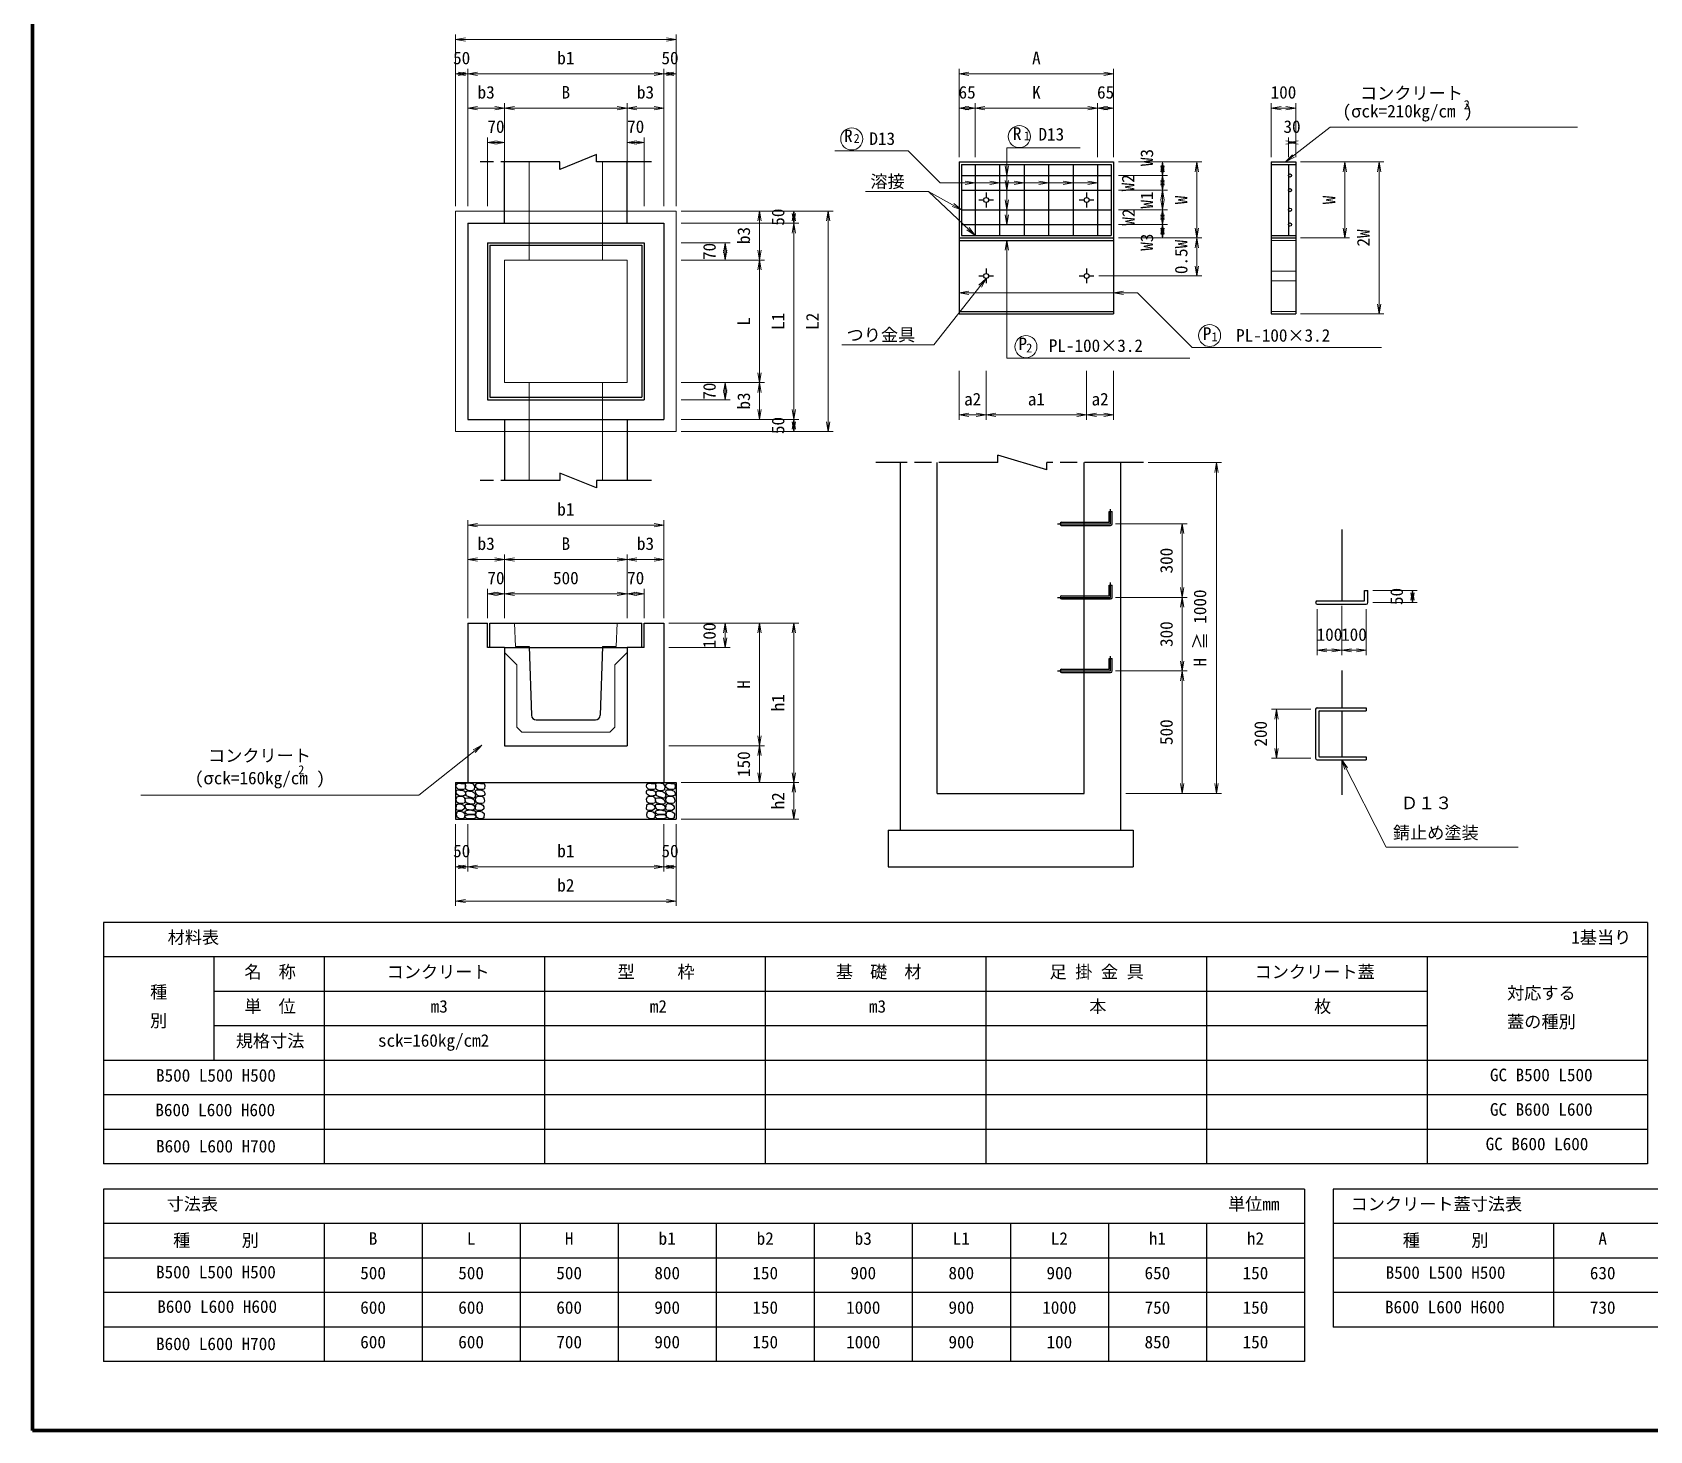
# Model space of a CAD drawing. Units: millimetres at full size, sheet at 1:20. Extents: x 400 to 16420, y 400 to 11480.
# Drawn here: x 400 to 6999, y 400 to 6105 of the extents above; entities that cross this region are included whole.
import ezdxf
from ezdxf.enums import TextEntityAlignment as Align

# ---------------------------------------------------------------- set-up
doc = ezdxf.new("R2010")
doc.units = ezdxf.units.MM
doc.header["$LTSCALE"] = 20
doc.linetypes.add('CHAIN', pattern=[18.5, 12, -1.5, 3.5, -1.5])
for name, color, linetype, lineweight in [('D-BMK', 2, 'CHAIN', 25), ('D-MTR-FRAM', 7, 'Continuous', 25), ('D-STR', 1, 'Continuous', 25), ('D-STR-DIM', 7, 'Continuous', 13), ('D-STR-HTXT', 7, 'Continuous', 13), ('D-TTL', 2, 'Continuous', 140)]:
    doc.layers.add(name, color=color, linetype=linetype, lineweight=lineweight)
doc.layers.add('D-MTR-TXT', color=7, linetype='Continuous')
doc.styles.add('ＭＳ ゴシック', font='')
doc.styles.get('ＭＳ ゴシック').set_extended_font_data('MS Gothic')

# ---------------------------------------------------------------- blocks, each defined once
blk = doc.blocks.new('open_arrow')
at = {"color": 0, "linetype": 'Continuous', "lineweight": -2}
blk.add_lwpolyline([(7.5, 1.25), (0, 0), (7.5, -1.25)], dxfattribs=at)

msp = doc.modelspace()

# ---------------------------------------------------------------- linework, layer by layer
at = {"layer": 'D-BMK'}
for p, q in [((2551.64, 5575.77), (2226.65, 5575.77)), ((2701.64, 5605.77), (2551.64, 5545.77)), ((2551.64, 5545.77), (2551.64, 5575.77)), ((2701.64, 5575.77), (2701.64, 5605.77)), ((2926.64, 5575.77), (2701.64, 5575.77)), ((4539.48, 4319.62), (4338.7, 4379.62)), ((4338.7, 4349.62), (4338.7, 4379.62)), ((2701.64, 4245.77), (2551.64, 4305.77)), ((2551.64, 4305.77), (2551.64, 4275.77)), ((4338.7, 4349.62), (3841.19, 4349.62)), ((4933.04, 4349.62), (4539.48, 4349.62)), ((4539.48, 4319.62), (4539.48, 4349.62)), ((2551.64, 4275.77), (2226.65, 4275.77)), ((2701.64, 4275.77), (2701.64, 4245.77)), ((2926.64, 4275.77), (2701.64, 4275.77))]:
    msp.add_line(p, q, dxfattribs=at)
at = {"layer": 'D-MTR-FRAM'}
for p, q in [((6990.14, 2473.67), (690.14, 2473.67)), ((690.14, 2473.67), (690.14, 1488.07)), ((6990.14, 2473.67), (6990.14, 1488.07)), ((6990.14, 2332.87), (690.14, 2332.87)), ((1590.14, 2332.87), (690.14, 2332.87)), ((1140.14, 2332.87), (1140.14, 1910.47)), ((1590.14, 2332.87), (1590.14, 1488.07)), ((2490.14, 2332.87), (2490.14, 1488.07)), ((3390.14, 2332.87), (3390.14, 1488.07)), ((4290.14, 2332.87), (4290.14, 1488.07)), ((5190.14, 2332.87), (5190.14, 1488.07)), ((6090.14, 2332.87), (6090.14, 1488.07)), ((6090.14, 2192.07), (1140.14, 2192.07)), ((6090.14, 2051.27), (1140.14, 2051.27)), ((6990.14, 1910.47), (690.14, 1910.47)), ((6990.14, 1769.67), (690.14, 1769.67)), ((6990.14, 1628.87), (690.14, 1628.87)), ((6990.14, 1488.07), (690.14, 1488.07)), ((5590.14, 1385.84), (690.14, 1385.84)), ((690.14, 1385.84), (690.14, 1245.04)), ((5590.14, 1385.84), (5590.14, 681.84)), ((9806.89, 1385.84), (5706.89, 1385.84)), ((5706.89, 1385.84), (5706.89, 1245.04)), ((1590.14, 1245.04), (690.14, 1245.04)), ((690.14, 1245.04), (690.14, 681.84)), ((5590.14, 1245.04), (1590.14, 1245.04)), ((5590.14, 1245.04), (1590.14, 1245.04)), ((1590.14, 1245.04), (1590.14, 681.84)), ((1990.14, 1245.04), (1990.14, 681.84)), ((2390.14, 1245.04), (2390.14, 681.84)), ((2790.14, 1245.04), (2790.14, 681.84)), ((3190.14, 1245.04), (3190.14, 681.84)), ((3590.14, 1245.04), (3590.14, 681.84)), ((3990.14, 1245.04), (3990.14, 681.84)), ((4390.14, 1245.04), (4390.14, 681.84)), ((4790.14, 1245.04), (4790.14, 681.84)), ((5190.14, 1245.04), (5190.14, 681.84)), ((6606.89, 1245.04), (5706.89, 1245.04)), ((5706.89, 1245.04), (5706.89, 822.64)), ((9806.89, 1245.04), (6606.89, 1245.04)), ((9806.89, 1245.04), (6606.89, 1245.04)), ((6606.89, 1245.04), (6606.89, 822.64)), ((5590.14, 1104.24), (690.14, 1104.24)), ((9806.89, 1104.24), (5706.89, 1104.24)), ((5590.14, 963.44), (690.14, 963.44)), ((9806.89, 963.44), (5706.89, 963.44)), ((5590.14, 822.64), (690.14, 822.64)), ((9806.89, 822.64), (5706.89, 822.64)), ((5590.14, 681.84), (690.14, 681.84))]:
    msp.add_line(p, q, dxfattribs=at)
at = {"layer": 'D-STR'}
for p, q in [((2326.64, 5325.77), (2326.64, 5575.77)), ((2826.64, 5325.77), (2826.64, 5575.77)), ((4181.32, 5575.77), (4811.32, 5575.77)), ((4181.32, 5575.77), (4181.32, 4955.77)), ((4191.32, 5565.77), (4801.32, 5565.77)), ((4191.32, 5565.77), (4191.32, 5275.77)), ((4246.32, 5565.77), (4246.32, 5275.77)), ((4346.32, 5565.77), (4346.32, 5275.77)), ((4446.32, 5565.77), (4446.32, 5275.77)), ((4446.32, 5565.77), (4446.32, 5275.77)), ((4546.32, 5565.77), (4546.32, 5275.77)), ((4646.32, 5565.77), (4646.32, 5275.77)), ((4746.32, 5565.77), (4746.32, 5275.77)), ((4801.32, 5565.77), (4801.32, 5275.77)), ((4811.32, 5575.77), (4811.32, 4955.77)), ((5454.48, 5575.77), (5454.48, 4955.77)), ((5454.48, 5575.77), (5554.48, 5575.77)), ((5454.48, 5565.77), (5554.48, 5565.77)), ((5524.48, 5565.77), (5524.48, 5275.77)), ((5554.48, 5575.77), (5554.48, 4955.77)), ((4191.32, 5520.77), (4801.32, 5520.77)), ((4191.32, 5460.77), (4801.32, 5460.77)), ((4261.32, 5420.77), (4281.32, 5420.77)), ((4291.32, 5450.77), (4291.32, 5430.77)), ((4301.32, 5420.77), (4321.32, 5420.77)), ((4671.32, 5420.77), (4691.32, 5420.77)), ((4701.32, 5450.77), (4701.32, 5430.77)), ((4711.32, 5420.77), (4731.32, 5420.77)), ((4191.32, 5380.77), (4801.32, 5380.77)), ((4291.32, 5410.77), (4291.32, 5390.77)), ((4701.32, 5410.77), (4701.32, 5390.77)), ((2176.64, 5325.77), (2176.64, 4525.77)), ((2176.64, 5325.77), (2976.64, 5325.77)), ((2976.64, 5325.77), (2976.64, 4525.77)), ((4191.32, 5320.77), (4801.32, 5320.77)), ((2256.64, 5245.77), (2256.64, 4605.77)), ((2256.64, 5245.77), (2896.64, 5245.77)), ((2266.64, 5235.77), (2266.64, 4615.77)), ((2266.64, 5235.77), (2886.64, 5235.77)), ((2886.64, 5235.77), (2886.64, 4615.77)), ((2896.64, 5245.77), (2896.64, 4605.77)), ((4181.32, 5265.77), (4811.32, 5265.77)), ((4181.32, 5255.77), (4811.32, 5255.77)), ((4191.32, 5275.77), (4801.32, 5275.77)), ((5454.48, 5275.77), (5554.48, 5275.77)), ((5454.48, 5265.77), (5554.48, 5265.77)), ((4261.32, 5110.77), (4281.32, 5110.77)), ((4291.32, 5140.77), (4291.32, 5120.77)), ((4291.32, 5100.77), (4291.32, 5080.77)), ((4301.32, 5110.77), (4321.32, 5110.77)), ((4671.32, 5110.77), (4691.32, 5110.77)), ((4701.32, 5140.77), (4701.32, 5120.77)), ((4701.32, 5100.77), (4701.32, 5080.77)), ((4711.32, 5110.77), (4731.32, 5110.77)), ((4181.32, 4965.77), (4811.32, 4965.77)), ((4181.32, 4955.77), (4811.32, 4955.77)), ((5454.48, 4955.77), (5554.48, 4955.77)), ((2256.64, 4605.77), (2896.64, 4605.77)), ((2266.64, 4615.77), (2886.64, 4615.77)), ((2176.64, 4525.77), (2976.64, 4525.77)), ((2326.64, 4525.77), (2326.64, 4275.77)), ((2826.64, 4525.77), (2826.64, 4275.77)), ((3941.19, 4349.62), (3941.19, 2849.62)), ((4091.19, 2999.62), (4091.19, 4349.62)), ((4691.19, 2999.62), (4691.19, 4349.62)), ((4841.19, 2849.62), (4841.19, 4349.62)), ((4799.44, 4099.62), (4799.44, 4159.62)), ((4582.94, 4099.62), (4799.44, 4099.62)), ((4599.44, 4106.12), (4792.94, 4106.12)), ((4599.44, 4093.12), (4799.44, 4093.12)), ((4792.94, 4106.12), (4792.94, 4149.62)), ((4792.94, 4149.62), (4805.94, 4149.62)), ((4805.94, 4099.62), (4805.94, 4149.62)), ((5742.07, 4076.35), (5742.07, 3784.75)), ((4792.94, 3849.62), (4805.94, 3849.62)), ((4792.94, 3806.12), (4792.94, 3849.62)), ((4799.44, 3799.62), (4799.44, 3859.62)), ((4805.94, 3799.62), (4805.94, 3849.62)), ((5835.57, 3784.75), (5835.57, 3828.25)), ((5835.57, 3828.25), (5848.57, 3828.25)), ((5848.57, 3778.25), (5848.57, 3828.25)), ((4582.94, 3799.62), (4799.44, 3799.62)), ((4599.44, 3806.12), (4792.94, 3806.12)), ((4599.44, 3793.12), (4799.44, 3793.12)), ((5642.07, 3784.75), (5835.57, 3784.75)), ((5642.07, 3771.75), (5842.07, 3771.75)), ((2176.64, 3694.38), (2176.64, 3044.38)), ((2176.64, 3694.38), (2256.64, 3694.38)), ((2256.64, 3594.38), (2256.64, 3694.38)), ((2266.64, 3694.38), (2886.64, 3694.38)), ((2266.64, 3594.38), (2266.64, 3694.38)), ((2886.64, 3594.38), (2886.64, 3694.38)), ((2896.64, 3594.38), (2896.64, 3694.38)), ((2896.64, 3694.38), (2976.64, 3694.38)), ((2976.64, 3694.38), (2976.64, 3044.38)), ((2326.64, 3594.38), (2256.64, 3594.38)), ((2326.64, 3594.38), (2326.64, 3194.38)), ((2326.64, 3594.38), (2826.64, 3594.38)), ((2426.64, 3599.38), (2436, 3318.72)), ((2726.64, 3599.38), (2717.29, 3318.72)), ((2826.64, 3594.38), (2826.64, 3194.38)), ((2896.64, 3594.38), (2826.64, 3594.38)), ((4582.94, 3499.62), (4799.44, 3499.62)), ((4599.44, 3506.12), (4792.94, 3506.12)), ((4792.94, 3549.62), (4805.94, 3549.62)), ((4792.94, 3506.12), (4792.94, 3549.62)), ((4799.44, 3499.62), (4799.44, 3559.62)), ((4805.94, 3499.62), (4805.94, 3549.62)), ((5742.07, 3501.56), (5742.07, 3349.52)), ((4599.44, 3493.12), (4799.44, 3493.12)), ((2455.99, 3299.38), (2697.3, 3299.38)), ((5635.57, 3343.02), (5635.57, 3143.02)), ((5642.07, 3349.52), (5842.07, 3349.52)), ((5648.57, 3333.52), (5648.57, 3152.52)), ((5651.57, 3336.52), (5842.07, 3336.52)), ((5742.07, 3336.52), (5742.07, 3149.52)), ((5842.07, 3349.52), (5842.07, 3336.52)), ((2326.64, 3194.38), (2826.64, 3194.38)), ((5642.07, 3136.52), (5842.07, 3136.52)), ((5651.57, 3149.52), (5842.07, 3149.52)), ((5742.07, 3136.52), (5742.07, 2993.96)), ((5842.07, 3149.52), (5842.07, 3136.52)), ((2126.64, 3044.38), (3026.64, 3044.38)), ((2126.64, 3044.38), (2126.64, 2894.38)), ((3026.64, 3044.38), (3026.64, 2894.38)), ((4091.19, 2999.62), (4691.19, 2999.62)), ((2126.64, 2894.38), (3026.64, 2894.38)), ((3891.19, 2849.62), (4891.19, 2849.62)), ((3891.19, 2849.62), (3891.19, 2699.62)), ((4891.19, 2849.62), (4891.19, 2699.62)), ((3891.19, 2699.62), (4891.19, 2699.62))]:
    msp.add_line(p, q, dxfattribs=at)
at = {"layer": 'D-STR', "lineweight": 13}
for p, q in [((2426.64, 5175.77), (2426.64, 5575.77)), ((2726.64, 5175.77), (2726.64, 5575.77)), ((2126.64, 5375.77), (2126.64, 4475.77)), ((2126.64, 5375.77), (3026.64, 5375.77)), ((3026.64, 5375.77), (3026.64, 4475.77)), ((5454.48, 5255.77), (5554.48, 5255.77)), ((2326.64, 5175.77), (2326.64, 4675.77)), ((2326.64, 5175.77), (2826.64, 5175.77)), ((2826.64, 5175.77), (2826.64, 4675.77)), ((5454.48, 5130.77), (5554.48, 5130.77)), ((5454.48, 5090.77), (5554.48, 5090.77)), ((5454.48, 4965.77), (5554.48, 4965.77)), ((2326.64, 4675.77), (2826.64, 4675.77)), ((2426.64, 4675.77), (2426.64, 4275.77)), ((2726.64, 4675.77), (2726.64, 4275.77)), ((2126.64, 4475.77), (3026.64, 4475.77)), ((2366.64, 3694.38), (2326.64, 3694.38)), ((2371.64, 3599.38), (2366.64, 3694.38)), ((2781.64, 3599.38), (2786.64, 3694.38)), ((2826.64, 3694.38), (2786.64, 3694.38)), ((2326.64, 3574.38), (2376.64, 3524.38)), ((2371.64, 3599.38), (2426.64, 3599.38)), ((2726.64, 3599.38), (2781.64, 3599.38)), ((2826.64, 3574.38), (2776.64, 3524.38)), ((2376.64, 3269.38), (2376.64, 3524.38)), ((2776.64, 3269.38), (2776.64, 3524.38)), ((2396.64, 3249.38), (2376.64, 3269.38)), ((2396.64, 3249.38), (2756.64, 3249.38)), ((2756.64, 3249.38), (2776.64, 3269.38))]:
    msp.add_line(p, q, dxfattribs=at)
at = {"layer": 'D-STR'}
for points in [[(2129.5, 3029.21), (2130.79, 3037.3), (2137.78, 3041.72), (2148.82, 3040.43), (2164.09, 3040.25), (2167.4, 3031.6), (2165.93, 3017.8), (2158.75, 3015.23), (2145.87, 3015.23), (2137.04, 3017.62), (2130.05, 3024.06)], [(2180.83, 3010.26), (2170.34, 3015.78), (2167.03, 3026.27), (2166.85, 3038.22), (2171.63, 3042.27), (2188.19, 3042.09), (2195.92, 3041.54), (2203.64, 3029.39), (2203.09, 3014.31), (2192.6, 3010.07)], [(2208.79, 3029.39), (2210.08, 3037.49), (2217.07, 3041.9), (2228.11, 3040.62), (2243.38, 3040.43), (2246.69, 3031.78), (2245.22, 3017.99), (2238.05, 3015.41), (2225.17, 3015.41), (2216.34, 3017.8), (2209.35, 3024.24)], [(2905.96, 3029.21), (2907.25, 3037.3), (2914.24, 3041.72), (2925.28, 3040.43), (2940.55, 3040.25), (2943.86, 3031.6), (2942.39, 3017.8), (2935.21, 3015.23), (2922.33, 3015.23), (2913.5, 3017.62), (2906.51, 3024.06)], [(2957.29, 3010.26), (2946.8, 3015.78), (2943.49, 3026.27), (2943.31, 3038.22), (2948.09, 3042.27), (2964.65, 3042.09), (2972.38, 3041.54), (2980.1, 3029.39), (2979.55, 3014.31), (2969.07, 3010.07)], [(2985.26, 3029.39), (2986.54, 3037.49), (2993.54, 3041.9), (3004.57, 3040.62), (3019.85, 3040.43), (3023.16, 3031.78), (3021.69, 3017.99), (3014.51, 3015.41), (3001.63, 3015.41), (2992.8, 3017.8), (2985.81, 3024.24)], [(2138.14, 2990.76), (2133.91, 2994.99), (2129.87, 2999.96), (2128.95, 3008.23), (2131.89, 3013.75), (2144.58, 3013.57), (2153.23, 3013.02), (2162.61, 3008.97), (2166.66, 3001.24), (2166.29, 2995.17), (2163.53, 2991.49), (2157.1, 2989.28), (2148.26, 2988.73)], [(2130.42, 2968.13), (2129.31, 2976.22), (2131.34, 2982.66), (2132.99, 2985.6), (2141.09, 2988.18), (2155.62, 2988), (2161.69, 2984.87), (2164.27, 2976.04), (2165.37, 2967.76), (2161.51, 2959.48), (2155.81, 2958.74), (2143.3, 2958.19), (2132.07, 2964.08)], [(2185.43, 2957.09), (2170.16, 2961.13), (2165.74, 2971.44), (2167.58, 2979.72), (2174.76, 2982.11), (2183.77, 2982.11), (2194.08, 2979.17), (2201.99, 2974.01), (2205.11, 2964.08), (2203.27, 2956.54), (2194.44, 2955.8)], [(2180.28, 2985.79), (2171.26, 2990.2), (2167.95, 3000.32), (2170.34, 3006.95), (2175.86, 3009.71), (2184.14, 3009.52), (2193.52, 3008.42), (2205.11, 3001.24), (2207.87, 2991.12), (2202.72, 2979.17), (2186.16, 2984.13)], [(2217.44, 2990.94), (2213.21, 2995.17), (2209.16, 3000.14), (2208.24, 3008.42), (2211.19, 3013.94), (2223.88, 3013.75), (2232.53, 3013.2), (2241.91, 3009.15), (2245.96, 3001.43), (2245.59, 2995.36), (2242.83, 2991.68), (2236.39, 2989.47), (2227.56, 2988.92)], [(2209.71, 2968.31), (2208.61, 2976.41), (2210.63, 2982.85), (2212.29, 2985.79), (2220.39, 2988.36), (2234.92, 2988.18), (2240.99, 2985.05), (2243.57, 2976.22), (2244.67, 2967.94), (2240.81, 2959.66), (2235.1, 2958.93), (2222.59, 2958.38), (2211.37, 2964.26)], [(2914.61, 2990.76), (2910.38, 2994.99), (2906.33, 2999.96), (2905.41, 3008.23), (2908.35, 3013.75), (2921.05, 3013.57), (2929.69, 3013.02), (2939.08, 3008.97), (2943.12, 3001.24), (2942.76, 2995.17), (2940, 2991.49), (2933.56, 2989.28), (2924.73, 2988.73)], [(2906.88, 2968.13), (2905.78, 2976.22), (2907.8, 2982.66), (2909.46, 2985.6), (2917.55, 2988.18), (2932.09, 2988), (2938.16, 2984.87), (2940.73, 2976.04), (2941.84, 2967.76), (2937.97, 2959.48), (2932.27, 2958.74), (2919.76, 2958.19), (2908.54, 2964.08)], [(2961.89, 2957.09), (2946.62, 2961.13), (2942.2, 2971.44), (2944.04, 2979.72), (2951.22, 2982.11), (2960.23, 2982.11), (2970.54, 2979.17), (2978.45, 2974.01), (2981.58, 2964.08), (2979.74, 2956.54), (2970.91, 2955.8)], [(2956.74, 2985.79), (2947.72, 2990.2), (2944.41, 3000.32), (2946.8, 3006.95), (2952.32, 3009.71), (2960.6, 3009.52), (2969.99, 3008.42), (2981.58, 3001.24), (2984.34, 2991.12), (2979.19, 2979.17), (2962.63, 2984.13)], [(2993.9, 2990.94), (2989.67, 2995.17), (2985.62, 3000.14), (2984.7, 3008.42), (2987.65, 3013.94), (3000.34, 3013.75), (3008.99, 3013.2), (3018.37, 3009.15), (3022.42, 3001.43), (3022.05, 2995.36), (3019.29, 2991.68), (3012.85, 2989.47), (3004.02, 2988.92)], [(2986.18, 2968.31), (2985.07, 2976.41), (2987.1, 2982.85), (2988.75, 2985.79), (2996.85, 2988.36), (3011.38, 2988.18), (3017.45, 2985.05), (3020.03, 2976.22), (3021.13, 2967.94), (3017.27, 2959.66), (3011.57, 2958.93), (2999.06, 2958.38), (2987.83, 2964.26)], [(2128.76, 2939.06), (2130.05, 2947.7), (2130.79, 2953.41), (2135.75, 2957.82), (2144.03, 2957.46), (2151.58, 2955.8), (2159.3, 2951.94), (2163.17, 2944.21), (2162.43, 2937.22), (2154.15, 2930.41), (2146.98, 2929.86), (2132.81, 2931.88), (2128.76, 2935.56)], [(2130.05, 2915.14), (2133.36, 2924.52), (2138.51, 2926.91), (2145.5, 2926.91), (2156.54, 2923.97), (2164.45, 2917.71), (2163.17, 2899.5), (2155.26, 2896.37), (2140.9, 2897.11), (2132.63, 2902.63)], [(2193.52, 2931.7), (2172.92, 2934.46), (2167.58, 2941.26), (2165.37, 2951.2), (2170.34, 2955.43), (2179.17, 2956.17), (2186.35, 2955.8), (2193.52, 2954.7), (2201.8, 2949.91), (2205.85, 2943.66), (2205.67, 2937.03), (2199.6, 2933.17)], [(2192.97, 2914.04), (2172.55, 2914.59), (2165.74, 2921.39), (2166.48, 2926.73), (2170.89, 2930.04), (2178.07, 2931.88), (2187.08, 2932.25), (2196.47, 2930.59), (2203.09, 2930.59), (2210.63, 2920.47), (2204.38, 2913.48)], [(2187.64, 2895.45), (2172.37, 2896.37), (2166.29, 2902.63), (2166.48, 2909.62), (2178.62, 2912.38), (2184.69, 2913.48), (2195.73, 2913.3), (2203.64, 2912.93), (2209.71, 2906.68), (2208.98, 2900.24), (2202.91, 2897.48), (2195, 2896.19)], [(2208.06, 2939.24), (2209.35, 2947.89), (2210.08, 2953.59), (2215.05, 2958.01), (2223.33, 2957.64), (2230.87, 2955.98), (2238.6, 2952.12), (2242.46, 2944.39), (2241.73, 2937.4), (2233.45, 2930.59), (2226.27, 2930.04), (2212.11, 2932.07), (2208.06, 2935.75)], [(2209.35, 2915.32), (2212.66, 2924.71), (2217.81, 2927.1), (2224.8, 2927.1), (2235.84, 2924.15), (2243.75, 2917.9), (2242.46, 2899.68), (2234.55, 2896.56), (2220.2, 2897.29), (2211.92, 2902.81)], [(2905.22, 2939.06), (2906.51, 2947.7), (2907.25, 2953.41), (2912.22, 2957.82), (2920.49, 2957.46), (2928.04, 2955.8), (2935.76, 2951.94), (2939.63, 2944.21), (2938.89, 2937.22), (2930.61, 2930.41), (2923.44, 2929.86), (2909.27, 2931.88), (2905.22, 2935.56)], [(2906.51, 2915.14), (2909.82, 2924.52), (2914.97, 2926.91), (2921.97, 2926.91), (2933.01, 2923.97), (2940.92, 2917.71), (2939.63, 2899.5), (2931.72, 2896.37), (2917.37, 2897.11), (2909.09, 2902.63)], [(2969.99, 2931.7), (2949.38, 2934.46), (2944.04, 2941.26), (2941.84, 2951.2), (2946.8, 2955.43), (2955.64, 2956.17), (2962.81, 2955.8), (2969.99, 2954.7), (2978.27, 2949.91), (2982.31, 2943.66), (2982.13, 2937.03), (2976.06, 2933.17)], [(2969.43, 2914.04), (2949.01, 2914.59), (2942.2, 2921.39), (2942.94, 2926.73), (2947.36, 2930.04), (2954.53, 2931.88), (2963.55, 2932.25), (2972.93, 2930.59), (2979.55, 2930.59), (2987.1, 2920.47), (2980.84, 2913.48)], [(2964.1, 2895.45), (2948.83, 2896.37), (2942.76, 2902.63), (2942.94, 2909.62), (2955.08, 2912.38), (2961.15, 2913.48), (2972.19, 2913.3), (2980.1, 2912.93), (2986.18, 2906.68), (2985.44, 2900.24), (2979.37, 2897.48), (2971.46, 2896.19)], [(2984.52, 2939.24), (2985.81, 2947.89), (2986.54, 2953.59), (2991.51, 2958.01), (2999.79, 2957.64), (3007.33, 2955.98), (3015.06, 2952.12), (3018.93, 2944.39), (3018.19, 2937.4), (3009.91, 2930.59), (3002.73, 2930.04), (2988.57, 2932.07), (2984.52, 2935.75)], [(2985.81, 2915.32), (2989.12, 2924.71), (2994.27, 2927.1), (3001.26, 2927.1), (3012.3, 2924.15), (3020.21, 2917.9), (3018.93, 2899.68), (3011.01, 2896.56), (2996.66, 2897.29), (2988.38, 2902.81)]]:
    msp.add_lwpolyline(points, close=True, dxfattribs=at)
for centre, radius in [((5530.98, 5520.77), 6.5), ((4291.32, 5420.77), 10), ((4701.32, 5420.77), 10), ((5530.98, 5460.92), 6.5), ((5530.98, 5380.77), 6.5), ((5530.98, 5320.47), 6.5), ((4291.32, 5110.77), 10), ((4701.32, 5110.77), 10)]:
    msp.add_circle(centre, radius, dxfattribs=at)
for centre, radius, start, end in [((4599.44, 4099.62), 6.5, 90, 270), ((4799.44, 4099.62), 6.5, 270, 0), ((4599.44, 3799.62), 6.5, 90, 270), ((4799.44, 3799.62), 6.5, 270, 0), ((5642.07, 3778.25), 6.5, 90, 270), ((5842.07, 3778.25), 6.5, 270, 0), ((4599.44, 3499.62), 6.5, 90, 270), ((4799.44, 3499.62), 6.5, 270, 0), ((2455.99, 3319.38), 20, 181.90915, 270), ((2697.3, 3319.38), 20, 270, 358.09085), ((5642.07, 3343.02), 6.5, 90, 180), ((5651.57, 3333.52), 3, 90, 180), ((5642.07, 3143.02), 6.5, 180, 270), ((5651.57, 3152.52), 3, 180, 270)]:
    msp.add_arc(centre, radius, start, end, dxfattribs=at)
at = {"layer": 'D-STR-DIM'}
for p, q in [((2126.64, 5395.77), (2126.64, 6095.77)), ((2126.64, 6075.77), (3026.64, 6075.77)), ((3026.64, 5395.77), (3026.64, 6095.77)), ((2126.64, 5395.77), (2126.64, 5955.77)), ((2176.64, 5395.77), (2176.64, 5955.77)), ((2176.64, 5395.77), (2176.64, 5955.77)), ((2976.64, 5395.77), (2976.64, 5955.77)), ((2976.64, 5395.77), (2976.64, 5955.77)), ((3026.64, 5395.77), (3026.64, 5955.77)), ((4181.32, 5595.77), (4181.32, 5955.77)), ((4811.32, 5595.77), (4811.32, 5955.77)), ((2176.64, 5935.77), (2126.64, 5935.77)), ((2176.64, 5935.77), (2976.64, 5935.77)), ((2976.64, 5935.77), (3026.64, 5935.77)), ((4181.32, 5935.77), (4811.32, 5935.77)), ((2176.64, 5395.77), (2176.64, 5815.77)), ((2326.64, 5395.77), (2326.64, 5815.77)), ((2326.64, 5395.77), (2326.64, 5815.77)), ((2826.64, 5395.77), (2826.64, 5815.77)), ((2826.64, 5395.77), (2826.64, 5815.77)), ((2976.64, 5395.77), (2976.64, 5815.77)), ((4181.32, 5595.77), (4181.32, 5815.77)), ((4246.32, 5595.77), (4246.32, 5815.77)), ((4246.32, 5595.77), (4246.32, 5815.77)), ((4746.32, 5595.77), (4746.32, 5815.77)), ((4746.32, 5595.77), (4746.32, 5815.77)), ((4811.32, 5595.77), (4811.32, 5815.77)), ((5454.48, 5595.77), (5454.48, 5815.77)), ((5554.48, 5595.77), (5554.48, 5815.77)), ((2176.64, 5795.77), (2326.64, 5795.77)), ((2326.64, 5795.77), (2826.64, 5795.77)), ((2826.64, 5795.77), (2976.64, 5795.77)), ((4181.32, 5795.77), (4246.32, 5795.77)), ((4246.32, 5795.77), (4746.32, 5795.77)), ((4746.32, 5795.77), (4811.32, 5795.77)), ((5554.48, 5795.77), (5454.48, 5795.77)), ((2256.64, 5395.77), (2256.64, 5675.77)), ((2326.64, 5395.77), (2326.64, 5675.77)), ((2826.64, 5395.77), (2826.64, 5675.77)), ((2896.64, 5395.77), (2896.64, 5675.77)), ((5524.48, 5595.77), (5524.48, 5675.77)), ((5554.48, 5595.77), (5554.48, 5675.77)), ((2256.64, 5655.77), (2326.64, 5655.77)), ((2826.64, 5655.77), (2896.64, 5655.77)), ((5554.48, 5655.77), (5524.48, 5655.77)), ((4831.32, 5575.77), (5031.32, 5575.77)), ((4831.32, 5575.77), (5171.32, 5575.77)), ((5011.32, 5575.77), (5011.32, 5520.77)), ((5151.32, 5575.77), (5151.32, 5265.77)), ((5574.48, 5575.77), (5774.48, 5575.77)), ((5574.48, 5575.77), (5914.48, 5575.77)), ((5754.48, 5575.77), (5754.48, 5265.77)), ((5894.48, 5575.77), (5894.48, 4955.77)), ((4831.32, 5520.77), (5031.32, 5520.77)), ((4831.32, 5520.77), (5031.32, 5520.77)), ((5011.32, 5520.77), (5011.32, 5460.77)), ((4831.32, 5460.77), (5031.32, 5460.77)), ((4831.32, 5460.77), (5031.32, 5460.77)), ((5011.32, 5460.77), (5011.32, 5380.77)), ((3046.64, 5375.77), (3386.64, 5375.77)), ((3046.64, 5375.77), (3526.64, 5375.77)), ((3046.64, 5375.77), (3666.64, 5375.77)), ((3366.64, 5375.77), (3366.64, 5175.77)), ((3506.64, 5375.77), (3506.64, 5325.77)), ((3646.64, 5375.77), (3646.64, 4475.77)), ((4831.32, 5380.77), (5031.32, 5380.77)), ((4831.32, 5380.77), (5031.32, 5380.77)), ((5011.32, 5380.77), (5011.32, 5320.77)), ((3046.64, 5325.77), (3526.64, 5325.77)), ((3046.64, 5325.77), (3526.64, 5325.77)), ((3506.64, 5325.77), (3506.64, 4525.77)), ((4831.32, 5320.77), (5031.32, 5320.77)), ((4831.32, 5320.77), (5031.32, 5320.77)), ((5011.32, 5320.77), (5011.32, 5265.77)), ((3046.64, 5245.77), (3246.64, 5245.77)), ((3226.64, 5245.77), (3226.64, 5175.77)), ((4831.32, 5265.77), (5171.32, 5265.77)), ((4831.32, 5265.77), (5171.32, 5265.77)), ((4831.32, 5265.77), (5031.32, 5265.77)), ((5151.32, 5265.77), (5151.32, 5110.77)), ((5574.48, 5265.77), (5774.48, 5265.77)), ((3046.64, 5175.77), (3246.64, 5175.77)), ((3046.64, 5175.77), (3386.64, 5175.77)), ((3046.64, 5175.77), (3386.64, 5175.77)), ((3366.64, 5175.77), (3366.64, 4675.77)), ((4751.32, 5110.77), (5171.32, 5110.77)), ((5574.48, 4955.77), (5914.48, 4955.77)), ((4181.32, 4723.88), (4181.32, 4523.88)), ((4291.32, 4723.88), (4291.32, 4523.88)), ((4291.32, 4723.88), (4291.32, 4523.88)), ((4701.32, 4723.88), (4701.32, 4523.88)), ((4701.32, 4723.88), (4701.32, 4523.88)), ((4811.32, 4723.88), (4811.32, 4523.88)), ((3046.64, 4675.77), (3246.64, 4675.77)), ((3046.64, 4675.77), (3386.64, 4675.77)), ((3046.64, 4675.77), (3386.64, 4675.77)), ((3226.64, 4675.77), (3226.64, 4605.77)), ((3366.64, 4675.77), (3366.64, 4525.77)), ((3046.64, 4605.77), (3246.64, 4605.77)), ((3046.64, 4525.77), (3386.64, 4525.77)), ((3046.64, 4525.77), (3526.64, 4525.77)), ((3046.64, 4525.77), (3526.64, 4525.77)), ((3506.64, 4525.77), (3506.64, 4475.77)), ((4181.32, 4543.88), (4291.32, 4543.88)), ((4291.32, 4543.88), (4701.32, 4543.88)), ((4701.32, 4543.88), (4811.32, 4543.88)), ((3046.64, 4475.77), (3666.64, 4475.77)), ((3046.64, 4475.77), (3526.64, 4475.77)), ((4953.04, 4349.62), (5251.19, 4349.62)), ((5231.19, 2999.62), (5231.19, 4349.62)), ((2176.64, 3714.38), (2176.64, 4114.38)), ((2976.64, 4094.38), (2176.64, 4094.38)), ((2976.64, 3714.38), (2976.64, 4114.38)), ((4819.44, 4099.62), (5111.19, 4099.62)), ((5091.19, 3799.62), (5091.19, 4099.62)), ((2176.64, 3714.38), (2176.64, 3974.38)), ((2326.64, 3714.38), (2326.64, 3974.38)), ((2326.64, 3714.38), (2326.64, 3974.38)), ((2826.64, 3714.38), (2826.64, 3974.38)), ((2826.64, 3714.38), (2826.64, 3974.38)), ((2976.64, 3714.38), (2976.64, 3974.38)), ((2326.64, 3954.38), (2176.64, 3954.38)), ((2326.64, 3954.38), (2826.64, 3954.38)), ((2826.64, 3954.38), (2976.64, 3954.38)), ((2256.64, 3714.38), (2256.64, 3834.38)), ((2326.64, 3714.38), (2326.64, 3834.38)), ((2326.64, 3714.38), (2326.64, 3834.38)), ((2826.64, 3714.38), (2826.64, 3834.38)), ((2826.64, 3714.38), (2826.64, 3834.38)), ((2896.64, 3714.38), (2896.64, 3834.38)), ((5868.57, 3828.25), (6050.52, 3828.25)), ((6030.52, 3828.25), (6030.52, 3778.25)), ((2256.64, 3814.38), (2326.64, 3814.38)), ((2326.64, 3814.38), (2826.64, 3814.38)), ((2826.64, 3814.38), (2896.64, 3814.38)), ((4819.44, 3799.62), (5111.19, 3799.62)), ((4819.44, 3799.62), (5111.19, 3799.62)), ((5091.19, 3499.62), (5091.19, 3799.62)), ((5742.07, 3764.75), (5742.07, 3563.57)), ((5742.07, 3764.75), (5742.07, 3563.57)), ((5868.57, 3778.25), (6050.52, 3778.25)), ((5642.07, 3751.75), (5642.07, 3563.57)), ((5842.07, 3751.75), (5842.07, 3563.57)), ((2996.64, 3694.38), (3246.64, 3694.38)), ((2996.64, 3694.38), (3386.64, 3694.38)), ((2996.64, 3694.38), (3526.64, 3694.38)), ((3226.64, 3694.38), (3226.64, 3594.38)), ((3366.64, 3694.38), (3366.64, 3194.19)), ((3506.64, 3694.38), (3506.64, 3044.38)), ((2996.64, 3594.38), (3246.64, 3594.38)), ((5642.07, 3583.57), (5742.07, 3583.57)), ((5742.07, 3583.57), (5842.07, 3583.57)), ((4819.44, 3499.62), (5111.19, 3499.62)), ((4819.44, 3499.62), (5111.19, 3499.62)), ((5091.19, 2999.62), (5091.19, 3499.62)), ((5615.57, 3343.02), (5455.57, 3343.02)), ((5475.57, 3343.02), (5475.57, 3143.02)), ((2996.9, 3194.19), (3386.64, 3194.19)), ((2996.9, 3194.19), (3386.64, 3194.19)), ((3366.64, 3194.19), (3366.64, 3044.38)), ((5615.57, 3143.02), (5455.57, 3143.02)), ((3046.64, 3044.38), (3526.64, 3044.38)), ((3046.64, 3044.38), (3386.64, 3044.38)), ((3046.64, 3044.38), (3526.64, 3044.38)), ((3506.64, 3044.38), (3506.64, 2894.38)), ((4861.19, 2999.62), (5111.19, 2999.62)), ((4861.19, 2999.62), (5251.19, 2999.62)), ((2126.64, 2874.38), (2126.64, 2680.74)), ((2126.64, 2874.38), (2126.64, 2540.74)), ((2176.64, 2874.38), (2176.64, 2680.74)), ((2176.64, 2874.38), (2176.64, 2680.74)), ((2976.64, 2874.38), (2976.64, 2680.74)), ((2976.64, 2874.38), (2976.64, 2680.74)), ((3026.64, 2874.38), (3026.64, 2540.74)), ((3026.64, 2874.38), (3026.64, 2680.74)), ((3046.64, 2894.38), (3526.64, 2894.38)), ((2126.64, 2700.74), (2176.64, 2700.74)), ((2176.64, 2700.74), (2976.64, 2700.74)), ((2976.64, 2700.74), (3026.64, 2700.74)), ((2126.64, 2560.74), (3026.64, 2560.74))]:
    msp.add_line(p, q, dxfattribs=at)
at = {"layer": 'D-STR-HTXT'}
for points in [[(5513.18, 5575.77), (5695.39, 5717.25), (6703.72, 5717.25)], [(4746.32, 5490.77), (4103.84, 5490.77), (3973.64, 5620.96), (3673.64, 5620.96)], [(4646.32, 5490.77), (4103.84, 5490.77), (3973.64, 5620.96), (3673.64, 5620.96)], [(4546.32, 5490.77), (4103.84, 5490.77), (3973.64, 5620.96), (3673.64, 5620.96)], [(4446.32, 5490.77), (4103.84, 5490.77), (3973.64, 5620.96), (3673.64, 5620.96)], [(4346.32, 5490.77), (4103.84, 5490.77), (3973.64, 5620.96), (3673.64, 5620.96)], [(4246.32, 5490.77), (4103.84, 5490.77), (3973.64, 5620.96), (3673.64, 5620.96)], [(4375.67, 5320.77), (4375.67, 5633.46), (4675.67, 5633.46)], [(4375.67, 5380.77), (4375.67, 5633.46), (4675.67, 5633.46)], [(4375.67, 5460.77), (4375.67, 5633.46), (4675.67, 5633.46)], [(4375.67, 5520.77), (4375.67, 5633.46), (4675.67, 5633.46)], [(4246.32, 5275.77), (4056.91, 5455.38), (3799.15, 5455.38)], [(4191.32, 5380.77), (4056.91, 5455.38), (3799.15, 5455.38)], [(4375.67, 5255.77), (4375.67, 4775.77), (5122.02, 4775.77)], [(4291.32, 5100.77), (4078.11, 4829.67), (3702.11, 4829.67)], [(4181.32, 5041.71), (4908.95, 5041.71), (5131.36, 4819.31), (5904.29, 4819.31)], [(4811.32, 5041.71), (4908.95, 5041.71), (5131.36, 4819.31), (5904.29, 4819.31)], [(2233.34, 3197.1), (1976.92, 2992.49), (842.02, 2992.49)], [(5742.07, 3136.52), (5923.39, 2779.92), (6462.02, 2779.92)]]:
    msp.add_lwpolyline(points, dxfattribs=at)
for centre in [(3743.11, 5670.03), (4426.74, 5679.56), (5203.03, 4867.89), (4453.69, 4822.25)]:
    msp.add_circle(centre, 45, dxfattribs=at)
at = {"layer": 'D-TTL'}
for p, q in [((400, 11480), (400, 400)), ((400, 400), (16420, 400))]:
    msp.add_line(p, q, dxfattribs=at)

# ---------------------------------------------------------------- block references
at = {"layer": 'D-STR-DIM', "xscale": 5.33, "yscale": 5.33}
for p in [(2126.64, 6075.77), (2126.64, 5935.77), (2176.64, 5935.77), (2976.64, 5935.77), (4181.32, 5935.77), (2176.64, 5795.77), (2326.64, 5795.77), (2826.64, 5795.77), (4181.32, 5795.77), (4246.32, 5795.77), (4746.32, 5795.77), (5454.48, 5795.77), (2256.64, 5655.77), (2826.64, 5655.77), (5524.48, 5655.77), (4181.32, 4543.88), (4291.32, 4543.88), (4701.32, 4543.88), (2176.64, 4094.38), (2176.64, 3954.38), (2326.64, 3954.38), (2826.64, 3954.38), (2256.64, 3814.38), (2326.64, 3814.38), (2826.64, 3814.38), (5642.07, 3583.57), (5742.07, 3583.57), (2126.64, 2700.74), (2176.64, 2700.74), (2976.64, 2700.74), (2126.64, 2560.74)]:
    msp.add_blockref('open_arrow', p, dxfattribs=at)
for p, rotation in [((3026.64, 6075.77), 180), ((2176.64, 5935.77), 180), ((2976.64, 5935.77), 180), ((3026.64, 5935.77), 180), ((4811.32, 5935.77), 180), ((2326.64, 5795.77), 180), ((2826.64, 5795.77), 180), ((2976.64, 5795.77), 180), ((4246.32, 5795.77), 180), ((4746.32, 5795.77), 180), ((4811.32, 5795.77), 180), ((5554.48, 5795.77), 180), ((2326.64, 5655.77), 180), ((2896.64, 5655.77), 180), ((5554.48, 5655.77), 180), ((5011.32, 5575.77), 270), ((5011.32, 5520.77), 90), ((5151.32, 5575.77), 270), ((5754.48, 5575.77), 270), ((5894.48, 5575.77), 270), ((5011.32, 5520.77), 270), ((5011.32, 5460.77), 90), ((5011.32, 5460.77), 270), ((5011.32, 5380.77), 90), ((3366.64, 5375.77), 270), ((3506.64, 5375.77), 270), ((3506.64, 5325.77), 90), ((3646.64, 5375.77), 270), ((5011.32, 5380.77), 270), ((5011.32, 5320.77), 90), ((3506.64, 5325.77), 270), ((5011.32, 5320.77), 270), ((5011.32, 5265.77), 90), ((5151.32, 5265.77), 90), ((5754.48, 5265.77), 90), ((3226.64, 5245.77), 270), ((3226.64, 5175.77), 90), ((3366.64, 5175.77), 90), ((5151.32, 5265.77), 270), ((3366.64, 5175.77), 270), ((5151.32, 5110.77), 90), ((5894.48, 4955.77), 90), ((3366.64, 4675.77), 90), ((3226.64, 4675.77), 270), ((3226.64, 4605.77), 90), ((3366.64, 4675.77), 270), ((3366.64, 4525.77), 90), ((3506.64, 4525.77), 90), ((3506.64, 4525.77), 270), ((3506.64, 4475.77), 90), ((3646.64, 4475.77), 90), ((4291.32, 4543.88), 180), ((4701.32, 4543.88), 180), ((4811.32, 4543.88), 180), ((5231.19, 4349.62), 270), ((2976.64, 4094.38), 180), ((5091.19, 4099.62), 270), ((2326.64, 3954.38), 180), ((2826.64, 3954.38), 180), ((2976.64, 3954.38), 180), ((5091.19, 3799.62), 90), ((6030.52, 3828.25), 270), ((2326.64, 3814.38), 180), ((2826.64, 3814.38), 180), ((2896.64, 3814.38), 180), ((5091.19, 3799.62), 270), ((6030.52, 3778.25), 90), ((3226.64, 3694.38), 270), ((3226.64, 3594.38), 90), ((3366.64, 3694.38), 270), ((3506.64, 3694.38), 270), ((5742.07, 3583.57), 180), ((5842.07, 3583.57), 180), ((5091.19, 3499.62), 90), ((5091.19, 3499.62), 270), ((5475.57, 3343.02), 270), ((3366.64, 3194.19), 90), ((3366.64, 3194.19), 270), ((5475.57, 3143.02), 90), ((3366.64, 3044.38), 90), ((3506.64, 3044.38), 90), ((3506.64, 3044.38), 270), ((5091.19, 2999.62), 90), ((5231.19, 2999.62), 90), ((3506.64, 2894.38), 90), ((2176.64, 2700.74), 180), ((2976.64, 2700.74), 180), ((3026.64, 2700.74), 180), ((3026.64, 2560.74), 180)]:
    msp.add_blockref('open_arrow', p, dxfattribs=dict(at, rotation=rotation))
at = {"layer": 'D-STR-HTXT', "xscale": 5.33, "yscale": 5.33}
for p, rotation in [((4375.67, 5520.77), 90), ((5513.18, 5575.77), 37.8), ((4246.32, 5490.77), 180), ((4346.32, 5490.77), 180), ((4375.67, 5460.77), 90), ((4446.32, 5490.77), 180), ((4546.32, 5490.77), 180), ((4646.32, 5490.77), 180), ((4746.32, 5490.77), 180), ((4375.67, 5380.77), 90), ((4191.32, 5380.77), 151), ((4375.67, 5320.77), 90), ((4246.32, 5275.77), 136.5), ((4375.67, 5255.77), 270), ((4291.32, 5100.77), 231.8), ((2233.34, 3197.1), 218.6), ((5742.07, 3136.52), 297)]:
    msp.add_blockref('open_arrow', p, dxfattribs=dict(at, rotation=rotation))
for p in [(4181.32, 5041.71), (4811.32, 5041.71)]:
    msp.add_blockref('open_arrow', p, dxfattribs=at)

# ---------------------------------------------------------------- texts
at = {"layer": 'D-MTR-TXT', "style": 'ＭＳ ゴシック'}
for s, p in [('材料表', (1057.07, 2438.27)), ('1基当り', (6801.09, 2438.27)), ('名  称', (1369.9, 2297.47)), ('コンクリート', (2055.5, 2297.47)), ('型     枠', (2944.9, 2297.47)), ('基  礎  材', (3852.97, 2297.47)), ('足 掛 金 具', (4742.36, 2297.47)), ('コンクリート蓋', (5631.76, 2297.47)), ('種', (915.37, 2215)), ('対応する', (6556.77, 2210.93)), ('単  位', (1369.9, 2156.67)), ('m3', (2060.11, 2156.67)), ('m2', (2954.18, 2156.67)), ('m3', (3848.24, 2156.67)), ('本', (4746.97, 2156.67)), ('枚', (5664.37, 2156.67)), ('別', (915.37, 2098.34)), ('蓋の種別', (6556.77, 2094.26)), ('規格寸法', (1369.9, 2015.87)), ('sck=160kg/cm2', (2037.14, 2017.59)), ('B500 L500 H500', (1149.03, 1874.97)), ('GC B500 L500', (6556.36, 1876.93)), ('B600 L600 H600', (1146.24, 1734.17)), ('GC B600 L600', (6556.36, 1736.13)), ('B600 L600 H700', (1149.03, 1586.12)), ('GC B600 L600 ', (6556.36, 1595.33)), ('寸法表', (1052.78, 1350.44)), ('単位mm', (5383.16, 1350.44)), ('コンクリート蓋寸法表', (6128.36, 1350.44)), ('種      別', (1149.03, 1202.29)), ('B', (1790.14, 1209.64)), ('L', (2190.14, 1209.64)), ('H', (2590.14, 1209.64)), ('b1', (2990.14, 1209.64)), ('b2', (3390.14, 1209.64)), ('b3', (3790.14, 1209.64)), ('L1', (4190.14, 1209.64)), ('L2', (4590.14, 1209.64)), ('h1', (4990.14, 1209.64)), ('h2', (5390.14, 1209.64)), ('種      別', (6165.79, 1202.29)), ('A', (6806.89, 1209.64)), ('B500 L500 H500', (1149.03, 1072.67)), ('500', (1790.14, 1068.84)), ('500', (2190.14, 1068.84)), ('500', (2590.14, 1068.84)), ('800', (2990.14, 1068.84)), ('150', (3390.14, 1068.84)), ('900', (3790.14, 1068.84)), ('800', (4190.14, 1068.84)), ('900', (4590.14, 1068.84)), ('650', (4990.14, 1068.84)), ('150', (5390.14, 1068.84)), ('B500 L500 H500', (6165.79, 1070.7)), ('630', (6806.89, 1068.84)), ('B600 L600 H600', (1154.1, 931.87)), ('600', (1790.14, 928.04)), ('600', (2190.14, 928.04)), ('600', (2590.14, 928.04)), ('900', (2990.14, 928.04)), ('150', (3390.14, 928.04)), ('1000', (3790.14, 928.04)), ('900', (4190.14, 928.04)), ('1000', (4590.14, 928.04)), ('750', (4990.14, 928.04)), ('150', (5390.14, 928.04)), ('B600 L600 H600', (6163, 929.9)), ('730', (6806.89, 928.04)), ('B600 L600 H700', (1149.03, 779.89)), ('600', (1790.14, 787.24)), ('600', (2190.14, 787.24)), ('700', (2590.14, 787.24)), ('900', (2990.14, 787.24)), ('150', (3390.14, 787.24)), ('1000', (3790.14, 787.24)), ('900', (4190.14, 787.24)), ('100', (4590.14, 787.24)), ('850', (4990.14, 787.24)), ('150', (5390.14, 787.24))]:
    msp.add_text(s, height=51.32, dxfattribs=at).set_placement(p, align=Align.TOP_CENTER)
at = {"layer": 'D-STR-DIM', "style": 'ＭＳ ゴシック'}
for s, p in [('50', (2151.64, 6025.77)), ('b1', (2576.64, 6025.77)), ('50', (3001.64, 6025.77)), ('A', (4496.32, 6025.77)), ('b3', (2251.64, 5885.77)), ('B', (2576.64, 5885.77)), ('b3', (2901.64, 5885.77)), ('65', (4213.82, 5885.77)), ('K', (4496.32, 5885.77)), ('65', (4778.82, 5885.77)), ('100', (5504.48, 5885.77)), ('70', (2291.64, 5745.77)), ('70', (2861.64, 5745.77)), ('30', (5539.48, 5745.77)), ('a2', (4236.32, 4633.88)), ('a1', (4496.32, 4633.88)), ('a2', (4756.32, 4633.88)), ('b1', (2576.64, 4184.38)), ('b3', (2251.64, 4044.38)), ('B', (2576.64, 4044.38)), ('b3', (2901.64, 4044.38)), ('70', (2291.64, 3904.38)), ('500', (2576.64, 3904.38)), ('70', (2861.64, 3904.38)), ('100', (5692.07, 3673.57)), ('100', (5792.07, 3673.57)), ('50', (2151.64, 2790.74)), ('b1', (2576.64, 2790.74)), ('50', (3001.64, 2790.74)), ('b2', (2576.64, 2650.74))]:
    msp.add_text(s, height=51.32, dxfattribs=at).set_placement(p, align=Align.TOP_CENTER)
for s, p in [('W3', (4921.32, 5593.8)), ('W2', (4844.85, 5490.77)), ('W1', (4921.32, 5420.77)), ('W', (5061.32, 5420.77)), ('W', (5664.48, 5420.77)), ('50', (3416.64, 5350.77)), ('W2', (4846.69, 5350.77)), ('b3', (3276.64, 5275.77)), ('W3', (4921.32, 5248.46)), ('2W', (5804.48, 5265.77)), ('70', (3136.64, 5210.77)), ('0.5W', (5061.32, 5188.27)), ('L1', (3416.64, 4925.77)), ('L2', (3556.64, 4925.77)), ('L', (3276.64, 4925.77)), ('70', (3136.64, 4640.77)), ('b3', (3276.64, 4600.77)), ('50', (3416.64, 4500.77)), ('300', (5001.19, 3949.62)), ('H ≧ 1000', (5138.17, 3674.62)), ('50', (5940.52, 3803.25)), ('300', (5001.19, 3649.62)), ('100', (3136.64, 3644.38)), ('H', (3276.64, 3444.29)), ('h1', (3416.64, 3369.38)), ('500', (5001.19, 3249.62)), ('200', (5385.57, 3243.02)), ('150', (3276.64, 3119.29)), ('h2', (3416.64, 2969.38))]:
    msp.add_text(s, height=51.32, rotation=90, dxfattribs=at).set_placement(p, align=Align.TOP_CENTER)
at = {"layer": 'D-STR-HTXT', "style": 'ＭＳ ゴシック'}
for s, height, p in [('コンクリート', 51.32, (5816.79, 5815.93)), ('2', 36.66, (6239.96, 5780.24)), ('R', 51.32, (3711.67, 5641.46)), ('2', 36.66, (3750.73, 5642.69)), ('D13', 51.32, (3815.2, 5630.1)), ('R', 51.32, (4400.52, 5650.46)), ('1', 36.66, (4445.66, 5653.01)), ('D13', 51.32, (4504.92, 5647.99)), ('溶接', 51.32, (3819.15, 5455.38)), ('つり金具', 51.32, (3722.11, 4829.67)), ('P', 51.32, (5175.45, 4834.62)), ('PL-100×3.2', 51.32, (5311.26, 4827.3)), ('P  ', 51.32, (4423.24, 4792.84)), ('2', 36.66, (4454.83, 4787.73)), ('PL-100×3.2', 51.32, (4547.16, 4785.5)), ('1', 36.66, (5211.36, 4833.55)), ('コンクリート', 51.32, (1116.92, 3113.11)), ('2', 36.66, (1484.65, 3066.85)), ('錆止め塗装', 51.32, (5951.08, 2798.5))]:
    msp.add_text(s, height=height, dxfattribs=at).set_placement(p, align=Align.BOTTOM_LEFT)
for s, p in [('(σck=210kg/cm )', (5745.39, 5808.91)), ('Ｄ１３', (5983.39, 2986.59))]:
    msp.add_text(s, height=51.32, dxfattribs=at).set_placement(p, align=Align.TOP_LEFT)
msp.add_text('(σck=160kg/cm )', height=51.32, dxfattribs=at).set_placement((1594.16, 3088.22), align=Align.TOP_RIGHT)

doc.saveas('drawing.dxf')
